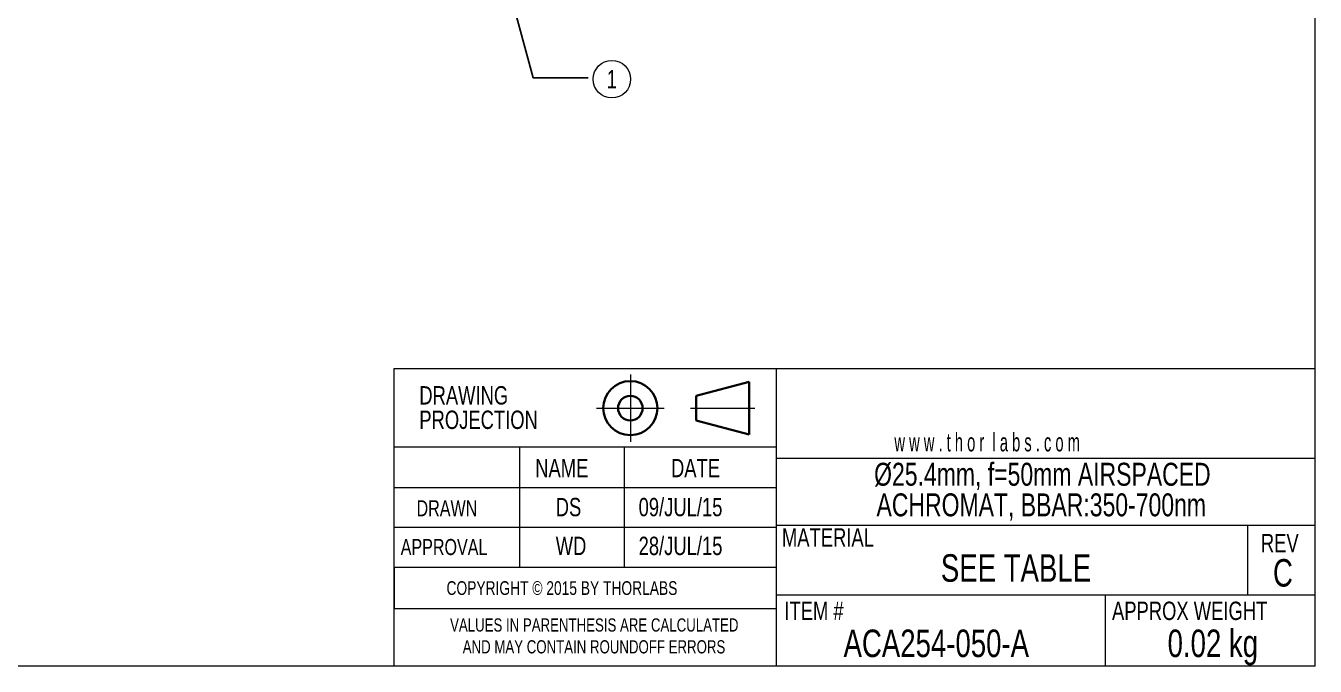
# Model space of a CAD drawing. Header units: millimetres. Extents: x 2 to 278, y 1 to 215.
# Drawn here: x 129.1 to 278, y 0.9 to 74.8 of the extents above; entities that cross this region are included whole.
import ezdxf

# ---------------------------------------------------------------- set-up
doc = ezdxf.new("R2010")
doc.units = ezdxf.units.MM
doc.header["$PDSIZE"] = -1
doc.linetypes.add('CENTERX2', pattern=[20.32, 12.7, -2.54, 2.54, -2.54])
doc.styles.add('SLDTEXTSTYLE0', font='TXT', dxfattribs={"width": 0.75})
doc.styles.add('SLDTEXTSTYLE1', font='TXT', dxfattribs={"width": 0.6})
doc.dimstyles.new('SLDDIMSTYLE1', dxfattribs={"dimtxt": 0.18, "dimasz": 1.016, "dimexe": 0, "dimexo": 0.0625, "dimgap": 0, "dimtad": 0, "dimtih": 1, "dimtoh": 1, "dimdec": 0, "dimrnd": 1e-09, "dimzin": 0, "dimdsep": 46, "dimtxsty": 'Standard', "dimblk1": 'DOT', "dimblk2": 'DOT', "dimsah": 1, "dimcen": 0.09, "dimadec": 0, "dimazin": 0, "dimtfac": 1.016, "dimtdec": 0, "dimtofl": 0, "dimtmove": 0, "dimatfit": 3, "dimldrblk": 'DOT', "dimfxl": 1, "dimfrac": 2, "dimtolj": 1, "dimtzin": 0, "dimarcsym": 0})

# ---------------------------------------------------------------- blocks, each defined once
blk = doc.blocks.new('Third Angle Projection Block')
at = {"color": 7, "linetype": 'CENTERX2', "lineweight": 0}
for p, q in [((101.48, 23.81), (101.48, 14.07)), ((96.6, 18.94), (106.35, 18.94)), ((110.14, 18.94), (119.45, 18.94))]:
    blk.add_line(p, q, dxfattribs=at)
at = {"color": 7, "linetype": 'Continuous', "lineweight": 30}
for p, q in [((118.62, 22.75), (111, 20.71)), ((118.62, 15.13), (118.62, 22.75)), ((111, 20.71), (111, 17.17)), ((111, 17.17), (118.62, 15.13))]:
    blk.add_line(p, q, dxfattribs=at)
for radius in [3.9, 1.77]:
    blk.add_circle((101.48, 18.94), radius, dxfattribs=at)
at = {"color": 7, "linetype": 'Continuous', "lineweight": 0}
blk.add_point((101.48, 18.94), dxfattribs=at)
blk = doc.blocks.new('SW_NOTE_0')
at = {"color": 0, "linetype": 'Continuous', "lineweight": 0, "char_height": 1.524, "attachment_point": 2, "style": 'SLDTEXTSTYLE0'}
for s, insert in [('VALUES IN PARENTHESIS ARE CALCULATED', (19.91, 1.96)), ('AND MAY CONTAIN ROUNDOFF ERRORS', (19.88, -0.56))]:
    blk.add_mtext(s, dxfattribs=dict(at, insert=insert))
blk = doc.blocks.new('SW_NOTE_1')
at = {"color": 0, "linetype": 'Continuous', "lineweight": 0, "char_height": 2.117, "attachment_point": 1, "style": 'SLDTEXTSTYLE0'}
for s, insert in [('DRAWING', (0, 2.73)), ('PROJECTION', (0, -0.09))]:
    blk.add_mtext(s, dxfattribs=dict(at, insert=insert))
blk = doc.blocks.new('SW_NOTE_3')
at = {"color": 0, "linetype": 'Continuous', "lineweight": 0, "char_height": 2.6458, "attachment_point": 2, "style": 'SLDTEXTSTYLE0'}
for s, insert in [('Ø25.4mm, f=50mm AIRSPACED', (25.59, 3.41)), ('ACHROMAT, BBAR:350-700nm', (25.46, -0.12))]:
    blk.add_mtext(s, dxfattribs=dict(at, insert=insert))
blk = doc.blocks.new('SW_SYMBOL_C#_1')
at = {"color": 0, "linetype": 'Continuous', "lineweight": 0}
blk.add_circle((800, 500), 800, dxfattribs=at)
at = {"color": 0, "linetype": 'Continuous', "lineweight": 0, "insert": (800, 500), "char_height": 783, "attachment_point": 5, "style": 'SLDTEXTSTYLE0'}
blk.add_mtext('1', dxfattribs=at)
blk = doc.blocks.new('_DOT')
at = {"color": 0, "linetype": 'ByBlock', "lineweight": -2}
blk.add_line((-0.5, 0), (-1, 0), dxfattribs=at)
at = {"color": 0, "linetype": 'ByBlock', "const_width": 0.5}
blk.add_lwpolyline([(-0.25, 0, 1), (0.25, 0, 1)], format="xyb", close=True, dxfattribs=at)

msp = doc.modelspace()

# ---------------------------------------------------------------- linework, layer by layer
at = {"color": 7, "linetype": 'Continuous', "lineweight": 0}
for p, q in [((277.99, 0.9), (277.99, 214.65)), ((277.99, 35.24), (277.99, 50.03)), ((171.63, 7.56), (171.63, 35.24)), ((171.63, 35.24), (215.74, 35.24)), ((215.74, 35.24), (215.74, 0.9)), ((215.74, 35.24), (277.99, 35.24)), ((171.63, 12.3), (171.63, 26.17)), ((171.63, 0.9), (171.63, 26.17)), ((215.74, 26.17), (171.63, 26.17)), ((186.13, 26.17), (186.13, 12.3)), ((198.21, 26.17), (198.21, 12.3)), ((215.74, 24.89), (277.99, 24.89)), ((215.74, 21.49), (171.63, 21.49)), ((215.74, 16.92), (171.63, 16.92)), ((215.74, 17.16), (277.99, 17.16)), ((270.17, 17.16), (270.17, 9.14)), ((215.74, 12.3), (171.63, 12.3)), ((171.63, 12.3), (171.63, 7.56)), ((215.74, 9.14), (277.99, 9.14)), ((253.75, 9.14), (253.75, 0.9)), ((171.63, 7.56), (215.74, 7.56)), ((277.99, 0.9), (1.58, 0.9))]:
    msp.add_line(p, q, dxfattribs=at)

# ---------------------------------------------------------------- block references
at = {"color": 7, "linetype": 'Continuous', "lineweight": 0, "xscale": 0.0027037109, "yscale": 0.0027037109, "zscale": 0.0027037109}
msp.add_blockref('SW_SYMBOL_C#_1', (194.62, 67.27), dxfattribs=at)
at = {"color": 7, "linetype": 'Continuous', "xscale": 0.8, "yscale": 0.8, "zscale": 0.8}
msp.add_blockref('Third Angle Projection Block', (117.73, 15.52), dxfattribs=at)
at = {"color": 7, "linetype": 'Continuous', "lineweight": 0}
for name, p in [('SW_NOTE_1', (174.55, 30.48)), ('SW_NOTE_3', (220.9, 20.96)), ('SW_NOTE_0', (174.84, 4.46))]:
    msp.add_blockref(name, p, dxfattribs=at)

# ---------------------------------------------------------------- texts
for s, insert, char_height, attachment_point, style in [('w w w . t h o r  l a b s . c o m', (229.4, 27.8), 2.1167, 1, 'SLDTEXTSTYLE1'), ('NAME', (187.93, 24.82), 2.117, 1, 'SLDTEXTSTYLE0'), ('DATE', (203.61, 24.82), 2.117, 1, 'SLDTEXTSTYLE0'), ('DRAWN', (174.23, 20.05), 1.852, 1, 'SLDTEXTSTYLE0'), ('DS', (190.3, 20.32), 2.117, 1, 'SLDTEXTSTYLE0'), ('09/JUL/15', (199.87, 20.32), 2.117, 1, 'SLDTEXTSTYLE0'), ('MATERIAL', (216.42, 16.82), 2.117, 1, 'SLDTEXTSTYLE0'), ('APPROVAL', (172.4, 15.58), 1.852, 1, 'SLDTEXTSTYLE0'), ('WD', (190.3, 15.84), 2.117, 1, 'SLDTEXTSTYLE0'), ('28/JUL/15', (199.87, 15.84), 2.117, 1, 'SLDTEXTSTYLE0'), ('REV', (271.72, 16.17), 2.117, 1, 'SLDTEXTSTYLE0'), ('SEE TABLE', (243.44, 13.82), 3.175, 2, 'SLDTEXTSTYLE0'), ('C', (274.26, 13.26), 3.17, 2, 'SLDTEXTSTYLE0'), ('COPYRIGHT © 2015 BY THORLABS', (177.69, 10.71), 1.5875, 1, 'SLDTEXTSTYLE0'), ('ITEM #', (216.7, 8.35), 2.117, 1, 'SLDTEXTSTYLE0'), ('APPROX WEIGHT', (254.53, 8.35), 2.1167, 1, 'SLDTEXTSTYLE0'), ('ACA254-050-A', (234.24, 5.13), 3.175, 2, 'SLDTEXTSTYLE0'), ('0.02 kg', (266.17, 5.13), 3.175, 2, 'SLDTEXTSTYLE0')]:
    msp.add_mtext(s, dxfattribs=dict(at, insert=insert, char_height=char_height, attachment_point=attachment_point, style=style))

# ---------------------------------------------------------------- leaders
msp.add_leader([(179.06, 100.69), (187.71, 68.79), (194.06, 68.79)], dimstyle='SLDDIMSTYLE1', dxfattribs=at)

doc.saveas('drawing.dxf')
